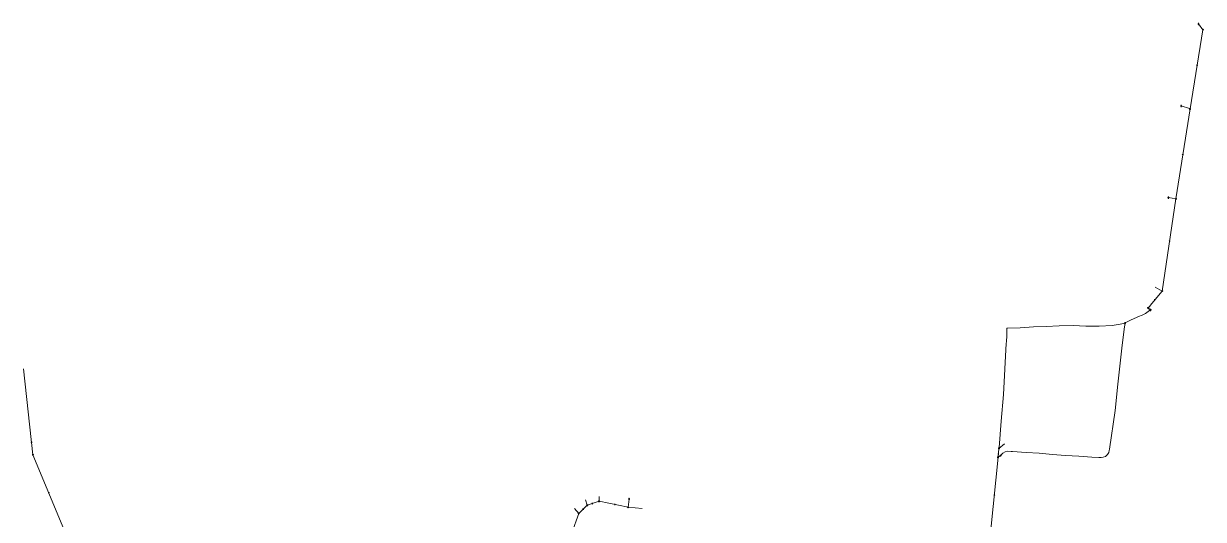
# Model space of a CAD drawing. Header units: metres. Extents: x 25504150 to 25508618, y 6694193 to 6702753.
# Drawn here: x 25506077 to 25507146, y 6702081 to 6702531 of the extents above; entities that cross this region are included whole.
import ezdxf

# ---------------------------------------------------------------- set-up
doc = ezdxf.new("R2010")
doc.units = ezdxf.units.M
for name, pattern in [('Paineviemariputket', [0]), ('Paineviemarivarusteet', [0]), ('Psewer_node', [0]), ('Sewer_node', [0]), ('Viemariputket', [0]), ('Viemarivarusteet', [0])]:
    doc.linetypes.add(name, pattern=pattern)
for name, color, linetype, lineweight in [('Paineviemariputket', 7, 'Paineviemariputket', 0), ('Paineviemarivarusteet', 7, 'Paineviemarivarusteet', 0), ('Psewer_node', 7, 'Psewer_node', 0), ('Sewer_node', 7, 'Sewer_node', 0), ('Viemariputket', 7, 'Viemariputket', 0), ('Viemarivarusteet', 7, 'Viemarivarusteet', 0)]:
    doc.layers.add(name, color=color, linetype=linetype, lineweight=lineweight)

msp = doc.modelspace()

# ---------------------------------------------------------------- linework, layer by layer
at = {"layer": 'Paineviemariputket', "color": 1, "linetype": 'Continuous', "lineweight": 15}
for points in [[(25507075, 6702258.8, 33.1), (25507075.1, 6702258.9, 33.1), (25507075.2, 6702259, 33.1), (25507079.9, 6702261.5, 33), (25507085.9, 6702264.2, 32.8), (25507087.1, 6702264.7, 32.7), (25507090.6, 6702266.1, 32.5), (25507093.4, 6702267.6, 32.6), (25507097.1, 6702270.3, -2.6)], [(25507075, 6702258.9, 33.2), (25507070.7, 6702257.8, 32.9), (25507063.3, 6702256.6, 32.9), (25507051.6, 6702256.1, 33.2), (25507039.4, 6702256, 34.5), (25507027.8, 6702256.7, 34.9), (25507015.4, 6702256.4, 34.1), (25507003.5, 6702255.8, 34.4), (25506992, 6702255.4, 34.6), (25506980, 6702254.5, 35), (25506968.5, 6702254.3, 35.4), (25506968.2, 6702254.2, 35.4), (25506967.9, 6702253.9, 35.4), (25506967.8, 6702253.6, 35.4), (25506967.7, 6702247.3, 37.7), (25506967.5, 6702242, 35.5), (25506967.3, 6702240.2, 35.5), (25506964.9, 6702194, 34.9), (25506962.8, 6702169.8, 34.8), (25506960.8, 6702146.1, 34.8), (25506960.6, 6702145.1, 32.8)]]:
    msp.add_polyline3d(points, dxfattribs=at)
at = {"layer": 'Paineviemariputket', "color": 251, "linetype": 'Continuous', "lineweight": 15, "true_color": 0x595959}
for points in [[(25507060.7, 6702143.4, 33.2), (25507061, 6702144.4, 33.2), (25507065.9, 6702179.5, 33.1), (25507068.5, 6702203.3, 33.1), (25507072.2, 6702236.2, 33.1), (25507073.9, 6702251, 33.1), (25507074.4, 6702255.5, 33.1), (25507075, 6702258.8, 33.1)], [(25506962.2, 6702138.6, 35.4), (25506964.3, 6702140.7, 0), (25506966.3, 6702142.2, 0), (25506968.3, 6702142.6, 0), (25506971.9, 6702142.5, 0), (25506973.1, 6702142.4, 0), (25506985.2, 6702141.5, 0), (25506997.1, 6702140.7, 0), (25507009.1, 6702139.7, 0), (25507021.1, 6702138.8, 0), (25507033, 6702138, 0), (25507045, 6702137.2, 0), (25507051.2, 6702136.9, 0), (25507053.2, 6702136.9, 0), (25507055.1, 6702137.1, 0), (25507057.4, 6702137.9, 0), (25507059.2, 6702139.5, 0), (25507060.2, 6702141.4, 0), (25507060.7, 6702143.4, 33.2)]]:
    msp.add_polyline3d(points, dxfattribs=at)
at = {"layer": 'Paineviemarivarusteet', "color": 32, "true_color": 0xb46600}
for p in [(25507097.9, 6702270.9), (25507097.9, 6702270.8), (25507075, 6702258.9, 33.1), (25507074.8, 6702257.9)]:
    msp.add_point(p, dxfattribs=at)
at = {"layer": 'Psewer_node', "color": 14, "linetype": 'Continuous', "true_color": 0xa60000}
for p, q in [((25507097.3, 6702270.6), (25507097.9, 6702271.6)), ((25507098.5, 6702270.5), (25507097.3, 6702270.6)), ((25507097.9, 6702271.6), (25507098.5, 6702270.5))]:
    msp.add_line(p, q, dxfattribs=at)
at = {"layer": 'Psewer_node', "color": 252, "linetype": 'Continuous', "lineweight": 30, "true_color": 0x848484}
for p, q in [((25507097.5, 6702270.5), (25507097.9, 6702271.2)), ((25507098.4, 6702270.5), (25507097.5, 6702270.5)), ((25507097.9, 6702271.2), (25507098.4, 6702270.5))]:
    msp.add_line(p, q, dxfattribs=at)
at = {"layer": 'Psewer_node', "color": 14, "linetype": 'Continuous', "true_color": 0xa60000, "flags": 128}
msp.add_lwpolyline([(25507098.6, 6702270.9), (25507098.6, 6702271), (25507098.5, 6702271.1), (25507098.5, 6702271.2), (25507098.4, 6702271.3), (25507098.4, 6702271.4), (25507098.3, 6702271.4), (25507098.2, 6702271.5), (25507098.1, 6702271.5), (25507098, 6702271.6), (25507097.9, 6702271.6), (25507097.8, 6702271.6), (25507097.7, 6702271.5), (25507097.6, 6702271.5), (25507097.5, 6702271.4), (25507097.4, 6702271.4), (25507097.4, 6702271.3), (25507097.3, 6702271.2), (25507097.3, 6702271.1), (25507097.2, 6702271), (25507097.2, 6702270.9), (25507097.2, 6702270.8), (25507097.3, 6702270.7), (25507097.3, 6702270.6), (25507097.4, 6702270.5), (25507097.4, 6702270.4), (25507097.5, 6702270.3), (25507097.6, 6702270.3), (25507097.7, 6702270.3), (25507097.8, 6702270.2), (25507097.9, 6702270.2), (25507098, 6702270.2), (25507098.1, 6702270.3), (25507098.2, 6702270.3), (25507098.3, 6702270.3), (25507098.4, 6702270.4), (25507098.4, 6702270.5), (25507098.5, 6702270.6), (25507098.5, 6702270.7), (25507098.6, 6702270.8)], close=True, dxfattribs=at)
at = {"layer": 'Psewer_node', "color": 252, "linetype": 'Continuous', "lineweight": 30, "true_color": 0x848484, "flags": 128}
msp.add_lwpolyline([(25507098.4, 6702270.8), (25507098.4, 6702270.8), (25507098.4, 6702270.9), (25507098.4, 6702271), (25507098.3, 6702271), (25507098.3, 6702271.1), (25507098.2, 6702271.2), (25507098.2, 6702271.2), (25507098.1, 6702271.2), (25507098, 6702271.2), (25507097.9, 6702271.2), (25507097.9, 6702271.2), (25507097.8, 6702271.2), (25507097.7, 6702271.2), (25507097.7, 6702271.2), (25507097.6, 6702271.1), (25507097.6, 6702271), (25507097.5, 6702271), (25507097.5, 6702270.9), (25507097.5, 6702270.8), (25507097.5, 6702270.8), (25507097.5, 6702270.7), (25507097.5, 6702270.6), (25507097.5, 6702270.5), (25507097.6, 6702270.5), (25507097.6, 6702270.4), (25507097.7, 6702270.4), (25507097.7, 6702270.3), (25507097.8, 6702270.3), (25507097.9, 6702270.3), (25507097.9, 6702270.3), (25507098, 6702270.3), (25507098.1, 6702270.3), (25507098.2, 6702270.3), (25507098.2, 6702270.4), (25507098.3, 6702270.4), (25507098.3, 6702270.5), (25507098.4, 6702270.5), (25507098.4, 6702270.6), (25507098.4, 6702270.7)], close=True, dxfattribs=at)
at = {"layer": 'Psewer_node', "color": 18, "linetype": 'Continuous', "true_color": 0x4c0000, "elevation": 33.1, "flags": 128}
msp.add_lwpolyline([(25507075.5, 6702258.9), (25507075.5, 6702259), (25507075.5, 6702259), (25507075.4, 6702259.1), (25507075.4, 6702259.2), (25507075.4, 6702259.2), (25507075.3, 6702259.3), (25507075.2, 6702259.3), (25507075.2, 6702259.3), (25507075.1, 6702259.3), (25507075, 6702259.3), (25507075, 6702259.3), (25507074.9, 6702259.3), (25507074.8, 6702259.3), (25507074.8, 6702259.3), (25507074.7, 6702259.2), (25507074.7, 6702259.2), (25507074.6, 6702259.1), (25507074.6, 6702259), (25507074.6, 6702259), (25507074.6, 6702258.9), (25507074.6, 6702258.8), (25507074.6, 6702258.7), (25507074.6, 6702258.7), (25507074.7, 6702258.6), (25507074.7, 6702258.6), (25507074.8, 6702258.5), (25507074.8, 6702258.5), (25507074.9, 6702258.4), (25507075, 6702258.4), (25507075, 6702258.4), (25507075.1, 6702258.4), (25507075.2, 6702258.4), (25507075.2, 6702258.5), (25507075.3, 6702258.5), (25507075.4, 6702258.6), (25507075.4, 6702258.6), (25507075.4, 6702258.7), (25507075.5, 6702258.7), (25507075.5, 6702258.8)], close=True, dxfattribs=at)
at = {"layer": 'Sewer_node', "color": 46, "linetype": 'Continuous', "true_color": 0x7f5f00, "flags": 128}
for points, elevation in [([(25507146, 6702525), (25507146, 6702525.1), (25507146, 6702525.2), (25507145.9, 6702525.2), (25507145.9, 6702525.3), (25507145.9, 6702525.4), (25507145.8, 6702525.4), (25507145.7, 6702525.4), (25507145.7, 6702525.5), (25507145.6, 6702525.5), (25507145.5, 6702525.5), (25507145.5, 6702525.5), (25507145.4, 6702525.5), (25507145.3, 6702525.4), (25507145.3, 6702525.4), (25507145.2, 6702525.4), (25507145.2, 6702525.3), (25507145.1, 6702525.2), (25507145.1, 6702525.2), (25507145.1, 6702525.1), (25507145.1, 6702525), (25507145.1, 6702525), (25507145.1, 6702524.9), (25507145.1, 6702524.8), (25507145.2, 6702524.8), (25507145.2, 6702524.7), (25507145.3, 6702524.7), (25507145.3, 6702524.6), (25507145.4, 6702524.6), (25507145.5, 6702524.6), (25507145.5, 6702524.6), (25507145.6, 6702524.6), (25507145.7, 6702524.6), (25507145.7, 6702524.6), (25507145.8, 6702524.7), (25507145.9, 6702524.7), (25507145.9, 6702524.8), (25507145.9, 6702524.8), (25507146, 6702524.9), (25507146, 6702525)], 34.8), ([(25507134.3, 6702453.1), (25507134.3, 6702453.2), (25507134.3, 6702453.2), (25507134.3, 6702453.3), (25507134.3, 6702453.4), (25507134.2, 6702453.4), (25507134.1, 6702453.5), (25507134.1, 6702453.5), (25507134, 6702453.5), (25507133.9, 6702453.6), (25507133.9, 6702453.6), (25507133.8, 6702453.6), (25507133.7, 6702453.5), (25507133.7, 6702453.5), (25507133.6, 6702453.5), (25507133.5, 6702453.4), (25507133.5, 6702453.4), (25507133.5, 6702453.3), (25507133.4, 6702453.2), (25507133.4, 6702453.2), (25507133.4, 6702453.1), (25507133.4, 6702453), (25507133.4, 6702453), (25507133.5, 6702452.9), (25507133.5, 6702452.8), (25507133.5, 6702452.8), (25507133.6, 6702452.7), (25507133.7, 6702452.7), (25507133.7, 6702452.7), (25507133.8, 6702452.6), (25507133.9, 6702452.6), (25507133.9, 6702452.6), (25507134, 6702452.7), (25507134.1, 6702452.7), (25507134.1, 6702452.7), (25507134.2, 6702452.8), (25507134.3, 6702452.8), (25507134.3, 6702452.9), (25507134.3, 6702453), (25507134.3, 6702453)], 34.7), ([(25507121.6, 6702371.5), (25507121.5, 6702371.6), (25507121.5, 6702371.7), (25507121.5, 6702371.8), (25507121.5, 6702371.8), (25507121.4, 6702371.9), (25507121.4, 6702371.9), (25507121.3, 6702372), (25507121.2, 6702372), (25507121.2, 6702372), (25507121.1, 6702372), (25507121, 6702372), (25507120.9, 6702372), (25507120.9, 6702372), (25507120.8, 6702371.9), (25507120.8, 6702371.9), (25507120.7, 6702371.8), (25507120.7, 6702371.8), (25507120.7, 6702371.7), (25507120.6, 6702371.6), (25507120.6, 6702371.5), (25507120.6, 6702371.5), (25507120.7, 6702371.4), (25507120.7, 6702371.3), (25507120.7, 6702371.3), (25507120.8, 6702371.2), (25507120.8, 6702371.2), (25507120.9, 6702371.1), (25507120.9, 6702371.1), (25507121, 6702371.1), (25507121.1, 6702371.1), (25507121.2, 6702371.1), (25507121.2, 6702371.1), (25507121.3, 6702371.1), (25507121.4, 6702371.2), (25507121.4, 6702371.2), (25507121.5, 6702371.3), (25507121.5, 6702371.3), (25507121.5, 6702371.4), (25507121.5, 6702371.5)], 34.7), ([(25507109.1, 6702287.9), (25507109.1, 6702288), (25507109.1, 6702288.1), (25507109.1, 6702288.1), (25507109, 6702288.2), (25507109, 6702288.3), (25507108.9, 6702288.3), (25507108.9, 6702288.3), (25507108.8, 6702288.4), (25507108.7, 6702288.4), (25507108.6, 6702288.4), (25507108.6, 6702288.4), (25507108.5, 6702288.4), (25507108.4, 6702288.3), (25507108.4, 6702288.3), (25507108.3, 6702288.3), (25507108.3, 6702288.2), (25507108.2, 6702288.1), (25507108.2, 6702288.1), (25507108.2, 6702288), (25507108.2, 6702287.9), (25507108.2, 6702287.9), (25507108.2, 6702287.8), (25507108.2, 6702287.7), (25507108.3, 6702287.7), (25507108.3, 6702287.6), (25507108.4, 6702287.6), (25507108.4, 6702287.5), (25507108.5, 6702287.5), (25507108.6, 6702287.5), (25507108.6, 6702287.5), (25507108.7, 6702287.5), (25507108.8, 6702287.5), (25507108.9, 6702287.5), (25507108.9, 6702287.6), (25507109, 6702287.6), (25507109, 6702287.7), (25507109.1, 6702287.7), (25507109.1, 6702287.8), (25507109.1, 6702287.9)], 34.6), ([(25507096.3, 6702272.6), (25507096.3, 6702272.7), (25507096.2, 6702272.7), (25507096.2, 6702272.8), (25507096.2, 6702272.9), (25507096.1, 6702272.9), (25507096.1, 6702273), (25507096, 6702273), (25507096, 6702273), (25507095.9, 6702273.1), (25507095.8, 6702273.1), (25507095.7, 6702273.1), (25507095.7, 6702273), (25507095.6, 6702273), (25507095.5, 6702273), (25507095.5, 6702272.9), (25507095.4, 6702272.9), (25507095.4, 6702272.8), (25507095.4, 6702272.7), (25507095.4, 6702272.7), (25507095.4, 6702272.6), (25507095.4, 6702272.5), (25507095.4, 6702272.5), (25507095.4, 6702272.4), (25507095.4, 6702272.3), (25507095.5, 6702272.3), (25507095.5, 6702272.2), (25507095.6, 6702272.2), (25507095.7, 6702272.2), (25507095.7, 6702272.1), (25507095.8, 6702272.1), (25507095.9, 6702272.1), (25507096, 6702272.2), (25507096, 6702272.2), (25507096.1, 6702272.2), (25507096.1, 6702272.3), (25507096.2, 6702272.3), (25507096.2, 6702272.4), (25507096.2, 6702272.5), (25507096.3, 6702272.5)], 35.2), ([(25506961.1, 6702145.1), (25506961.1, 6702145.2), (25506961.1, 6702145.3), (25506961, 6702145.3), (25506961, 6702145.4), (25506961, 6702145.5), (25506960.9, 6702145.5), (25506960.8, 6702145.5), (25506960.8, 6702145.6), (25506960.7, 6702145.6), (25506960.6, 6702145.6), (25506960.6, 6702145.6), (25506960.5, 6702145.6), (25506960.4, 6702145.5), (25506960.4, 6702145.5), (25506960.3, 6702145.5), (25506960.3, 6702145.4), (25506960.2, 6702145.3), (25506960.2, 6702145.3), (25506960.2, 6702145.2), (25506960.2, 6702145.1), (25506960.2, 6702145.1), (25506960.2, 6702145), (25506960.2, 6702144.9), (25506960.3, 6702144.9), (25506960.3, 6702144.8), (25506960.4, 6702144.8), (25506960.4, 6702144.7), (25506960.5, 6702144.7), (25506960.6, 6702144.7), (25506960.6, 6702144.7), (25506960.7, 6702144.7), (25506960.8, 6702144.7), (25506960.8, 6702144.7), (25506960.9, 6702144.8), (25506961, 6702144.8), (25506961, 6702144.9), (25506961, 6702144.9), (25506961.1, 6702145), (25506961.1, 6702145.1)], 36.4), ([(25506960.3, 6702137.1), (25506960.3, 6702137.2), (25506960.3, 6702137.2), (25506960.3, 6702137.3), (25506960.2, 6702137.4), (25506960.2, 6702137.4), (25506960.1, 6702137.5), (25506960.1, 6702137.5), (25506960, 6702137.5), (25506959.9, 6702137.5), (25506959.9, 6702137.6), (25506959.8, 6702137.5), (25506959.7, 6702137.5), (25506959.6, 6702137.5), (25506959.6, 6702137.5), (25506959.5, 6702137.4), (25506959.5, 6702137.4), (25506959.4, 6702137.3), (25506959.4, 6702137.2), (25506959.4, 6702137.2), (25506959.4, 6702137.1), (25506959.4, 6702137), (25506959.4, 6702136.9), (25506959.4, 6702136.9), (25506959.5, 6702136.8), (25506959.5, 6702136.8), (25506959.6, 6702136.7), (25506959.6, 6702136.7), (25506959.7, 6702136.7), (25506959.8, 6702136.6), (25506959.9, 6702136.6), (25506959.9, 6702136.6), (25506960, 6702136.7), (25506960.1, 6702136.7), (25506960.1, 6702136.7), (25506960.2, 6702136.8), (25506960.2, 6702136.8), (25506960.3, 6702136.9), (25506960.3, 6702136.9), (25506960.3, 6702137)], 36.4), ([(25506588, 6702093.6), (25506588, 6702093.7), (25506588, 6702093.8), (25506587.9, 6702093.8), (25506587.9, 6702093.9), (25506587.9, 6702093.9), (25506587.8, 6702094), (25506587.7, 6702094), (25506587.7, 6702094), (25506587.6, 6702094.1), (25506587.5, 6702094.1), (25506587.5, 6702094.1), (25506587.4, 6702094), (25506587.3, 6702094), (25506587.3, 6702094), (25506587.2, 6702093.9), (25506587.2, 6702093.9), (25506587.1, 6702093.8), (25506587.1, 6702093.8), (25506587.1, 6702093.7), (25506587.1, 6702093.6), (25506587.1, 6702093.5), (25506587.1, 6702093.5), (25506587.1, 6702093.4), (25506587.2, 6702093.3), (25506587.2, 6702093.3), (25506587.3, 6702093.2), (25506587.3, 6702093.2), (25506587.4, 6702093.2), (25506587.5, 6702093.2), (25506587.5, 6702093.1), (25506587.6, 6702093.2), (25506587.7, 6702093.2), (25506587.7, 6702093.2), (25506587.8, 6702093.2), (25506587.9, 6702093.3), (25506587.9, 6702093.3), (25506587.9, 6702093.4), (25506588, 6702093.5), (25506588, 6702093.5)], 46.4), ([(25506598.6, 6702097.2), (25506598.6, 6702097.3), (25506598.6, 6702097.3), (25506598.6, 6702097.4), (25506598.5, 6702097.5), (25506598.5, 6702097.5), (25506598.4, 6702097.6), (25506598.4, 6702097.6), (25506598.3, 6702097.6), (25506598.2, 6702097.6), (25506598.2, 6702097.6), (25506598.1, 6702097.6), (25506598, 6702097.6), (25506598, 6702097.6), (25506597.9, 6702097.6), (25506597.8, 6702097.5), (25506597.8, 6702097.5), (25506597.8, 6702097.4), (25506597.7, 6702097.3), (25506597.7, 6702097.3), (25506597.7, 6702097.2), (25506597.7, 6702097.1), (25506597.7, 6702097), (25506597.8, 6702097), (25506597.8, 6702096.9), (25506597.8, 6702096.9), (25506597.9, 6702096.8), (25506598, 6702096.8), (25506598, 6702096.7), (25506598.1, 6702096.7), (25506598.2, 6702096.7), (25506598.2, 6702096.7), (25506598.3, 6702096.7), (25506598.4, 6702096.8), (25506598.4, 6702096.8), (25506598.5, 6702096.9), (25506598.5, 6702096.9), (25506598.6, 6702097), (25506598.6, 6702097), (25506598.6, 6702097.1)], 46.5), ([(25506625.1, 6702091.9), (25506625.1, 6702092), (25506625, 6702092), (25506625, 6702092.1), (25506625, 6702092.2), (25506624.9, 6702092.2), (25506624.9, 6702092.3), (25506624.8, 6702092.3), (25506624.7, 6702092.3), (25506624.7, 6702092.3), (25506624.6, 6702092.3), (25506624.5, 6702092.3), (25506624.5, 6702092.3), (25506624.4, 6702092.3), (25506624.3, 6702092.3), (25506624.3, 6702092.2), (25506624.2, 6702092.2), (25506624.2, 6702092.1), (25506624.2, 6702092), (25506624.1, 6702092), (25506624.1, 6702091.9), (25506624.1, 6702091.8), (25506624.2, 6702091.7), (25506624.2, 6702091.7), (25506624.2, 6702091.6), (25506624.3, 6702091.6), (25506624.3, 6702091.5), (25506624.4, 6702091.5), (25506624.5, 6702091.4), (25506624.5, 6702091.4), (25506624.6, 6702091.4), (25506624.7, 6702091.4), (25506624.7, 6702091.4), (25506624.8, 6702091.5), (25506624.9, 6702091.5), (25506624.9, 6702091.6), (25506625, 6702091.6), (25506625, 6702091.7), (25506625, 6702091.7), (25506625.1, 6702091.8)], 46.6), ([(25506580.2, 6702086.2), (25506580.2, 6702086.3), (25506580.2, 6702086.4), (25506580.2, 6702086.4), (25506580.1, 6702086.5), (25506580.1, 6702086.5), (25506580, 6702086.6), (25506580, 6702086.6), (25506579.9, 6702086.7), (25506579.8, 6702086.7), (25506579.8, 6702086.7), (25506579.7, 6702086.7), (25506579.6, 6702086.7), (25506579.6, 6702086.6), (25506579.5, 6702086.6), (25506579.4, 6702086.5), (25506579.4, 6702086.5), (25506579.4, 6702086.4), (25506579.3, 6702086.4), (25506579.3, 6702086.3), (25506579.3, 6702086.2), (25506579.3, 6702086.1), (25506579.3, 6702086.1), (25506579.4, 6702086), (25506579.4, 6702085.9), (25506579.4, 6702085.9), (25506579.5, 6702085.8), (25506579.6, 6702085.8), (25506579.6, 6702085.8), (25506579.7, 6702085.8), (25506579.8, 6702085.8), (25506579.8, 6702085.8), (25506579.9, 6702085.8), (25506580, 6702085.8), (25506580, 6702085.8), (25506580.1, 6702085.9), (25506580.1, 6702085.9), (25506580.2, 6702086), (25506580.2, 6702086.1), (25506580.2, 6702086.1)], 46.3)]:
    msp.add_lwpolyline(points, close=True, dxfattribs=dict(at, elevation=elevation))
for points in [[(25507139.8, 6702493.1), (25507140.3, 6702492.5), (25507140.9, 6702492.9)], [(25507126.9, 6702412), (25507127.3, 6702411.4), (25507127.9, 6702411.9)], [(25507114.9, 6702333.5), (25507115.3, 6702332.9), (25507115.9, 6702333.3)], [(25507101.6, 6702280.4), (25507101.7, 6702279.6), (25507102.4, 6702279.7)], [(25507095.9, 6702271.8), (25507096.6, 6702271.9), (25507096.6, 6702272.6)], [(25506083.2, 6702150.9), (25506083.8, 6702150.5), (25506084.3, 6702151)], [(25506959.6, 6702140.1), (25506960.1, 6702139.6), (25506960.7, 6702140)], [(25506098.8, 6702105), (25506099.5, 6702104.7), (25506099.7, 6702105.4)], [(25506956, 6702103), (25506956.4, 6702102.4), (25506957, 6702102.9)], [(25506583.6, 6702090.6), (25506583.6, 6702089.8), (25506584.3, 6702089.8)], [(25506592.2, 6702095.7), (25506591.8, 6702095), (25506592.5, 6702094.7)], [(25506612.9, 6702094.8), (25506612.2, 6702094.4), (25506612.6, 6702093.7)]]:
    msp.add_lwpolyline(points, dxfattribs=at)
msp.add_lwpolyline([(25506085.5, 6702139.4), (25506085.5, 6702139.5), (25506085.4, 6702139.6), (25506085.4, 6702139.6), (25506085.4, 6702139.7), (25506085.3, 6702139.8), (25506085.3, 6702139.8), (25506085.2, 6702139.8), (25506085.1, 6702139.9), (25506085.1, 6702139.9), (25506085, 6702139.9), (25506084.9, 6702139.9), (25506084.8, 6702139.9), (25506084.8, 6702139.8), (25506084.7, 6702139.8), (25506084.7, 6702139.8), (25506084.6, 6702139.7), (25506084.6, 6702139.6), (25506084.5, 6702139.6), (25506084.5, 6702139.5), (25506084.5, 6702139.4), (25506084.5, 6702139.4), (25506084.5, 6702139.3), (25506084.6, 6702139.2), (25506084.6, 6702139.2), (25506084.7, 6702139.1), (25506084.7, 6702139), (25506084.8, 6702139), (25506084.8, 6702139), (25506084.9, 6702139), (25506085, 6702139), (25506085.1, 6702139), (25506085.1, 6702139), (25506085.2, 6702139), (25506085.3, 6702139), (25506085.3, 6702139.1), (25506085.4, 6702139.2), (25506085.4, 6702139.2), (25506085.4, 6702139.3), (25506085.5, 6702139.4)], close=True, dxfattribs=at)
at = {"layer": 'Sewer_node', "color": 252, "linetype": 'Continuous', "lineweight": 9, "true_color": 0x848484, "elevation": 36.3, "flags": 128}
msp.add_lwpolyline([(25506962.6, 6702138.6), (25506962.6, 6702138.7), (25506962.6, 6702138.8), (25506962.6, 6702138.8), (25506962.6, 6702138.9), (25506962.5, 6702138.9), (25506962.5, 6702139), (25506962.4, 6702139), (25506962.3, 6702139.1), (25506962.3, 6702139.1), (25506962.2, 6702139.1), (25506962.1, 6702139.1), (25506962, 6702139.1), (25506962, 6702139), (25506961.9, 6702139), (25506961.9, 6702138.9), (25506961.8, 6702138.9), (25506961.8, 6702138.8), (25506961.7, 6702138.8), (25506961.7, 6702138.7), (25506961.7, 6702138.6), (25506961.7, 6702138.5), (25506961.7, 6702138.5), (25506961.8, 6702138.4), (25506961.8, 6702138.3), (25506961.9, 6702138.3), (25506961.9, 6702138.2), (25506962, 6702138.2), (25506962, 6702138.2), (25506962.1, 6702138.2), (25506962.2, 6702138.2), (25506962.3, 6702138.2), (25506962.3, 6702138.2), (25506962.4, 6702138.2), (25506962.5, 6702138.2), (25506962.5, 6702138.3), (25506962.6, 6702138.3), (25506962.6, 6702138.4), (25506962.6, 6702138.5), (25506962.6, 6702138.5)], close=True, dxfattribs=at)
at = {"layer": 'Viemariputket', "color": 1, "linetype": 'Continuous', "lineweight": 15}
for p, q in [((25507145.5, 6702525, 33.1), (25507141.6, 6702530.2, 33.1)), ((25507145.5, 6702525, 33), (25507133.9, 6702453.1, 32.6)), ((25507121.1, 6702371.5, 32.2), (25507133.9, 6702453.1, 32.6)), ((25507108.6, 6702287.9, 31.8), (25507121.1, 6702371.5, 32.2)), ((25507114.3, 6702372.7, 32.4), (25507121.1, 6702371.5, 32.3)), ((25507102.4, 6702291.5, 31.9), (25507108.6, 6702287.9, 31.9)), ((25507095.8, 6702272.6, 31.7), (25507097.2, 6702271.5, -3.7)), ((25506085, 6702139.4, 38.1), (25506076.6, 6702217.3, 38.3)), ((25506959.9, 6702137.1), (25506960.6, 6702145.1)), ((25506960.6, 6702145.1), (25506965.8, 6702149.2)), ((25506123.9, 6702046, 37.9), (25506085, 6702139.4, 38.1)), ((25506953.4, 6702071.7), (25506959.9, 6702137.1)), ((25506587.5, 6702093.6, 46.4), (25506585.9, 6702098.6, 46.5)), ((25506598.2, 6702097.2, 46.5), (25506598.4, 6702101.4, 46.6)), ((25506624.6, 6702091.9, 46.7), (25506625.5, 6702099.2)), ((25506579.8, 6702086.2, 46.4), (25506575.8, 6702090.5, 46.5)), ((25506587.5, 6702093.6, 46.4), (25506579.8, 6702086.2, 46.3)), ((25506598.2, 6702097.2, 46.5), (25506587.5, 6702093.6, 46.4)), ((25506624.6, 6702091.9, 46.6), (25506598.2, 6702097.2, 46.5)), ((25506624.6, 6702091.9, 46.6), (25506637.3, 6702090.6, 46.8)), ((25506579.8, 6702086.2, 46.3), (25506573.5, 6702068.5, 46.3))]:
    msp.add_line(p, q, dxfattribs=at)
at = {"layer": 'Viemariputket', "color": 251, "linetype": 'Continuous', "lineweight": 15, "true_color": 0x595959}
msp.add_line((25506959.9, 6702137.1, 34.6), (25506962.2, 6702138.6, 34.7), dxfattribs=at)
at = {"layer": 'Viemariputket', "color": 1, "linetype": 'Continuous', "lineweight": 15}
for points in [[(25507133.9, 6702453.1, 32.6), (25507133.4, 6702453.5, 32.6), (25507125.8, 6702455.8, 32.8)], [(25507095.8, 6702272.6, 31.7), (25507097.6, 6702274.6, 31.8), (25507097.6, 6702274.7, 31.8), (25507108.6, 6702287.9, 31.8)]]:
    msp.add_polyline3d(points, dxfattribs=at)
at = {"layer": 'Viemarivarusteet', "color": 2, "linetype": 'Continuous', "lineweight": 25, "flags": 128}
for points, elevation in [([(25507141.9, 6702530.2), (25507141.9, 6702530.2), (25507141.9, 6702530.3), (25507141.9, 6702530.4), (25507141.9, 6702530.4), (25507141.8, 6702530.4), (25507141.8, 6702530.5), (25507141.7, 6702530.5), (25507141.7, 6702530.5), (25507141.6, 6702530.5), (25507141.6, 6702530.5), (25507141.5, 6702530.5), (25507141.4, 6702530.5), (25507141.4, 6702530.5), (25507141.3, 6702530.5), (25507141.3, 6702530.4), (25507141.3, 6702530.4), (25507141.2, 6702530.4), (25507141.2, 6702530.3), (25507141.2, 6702530.2), (25507141.2, 6702530.2), (25507141.2, 6702530.1), (25507141.2, 6702530.1), (25507141.2, 6702530), (25507141.3, 6702530), (25507141.3, 6702529.9), (25507141.3, 6702529.9), (25507141.4, 6702529.9), (25507141.4, 6702529.8), (25507141.5, 6702529.8), (25507141.6, 6702529.8), (25507141.6, 6702529.8), (25507141.7, 6702529.8), (25507141.7, 6702529.9), (25507141.8, 6702529.9), (25507141.8, 6702529.9), (25507141.9, 6702530), (25507141.9, 6702530), (25507141.9, 6702530.1), (25507141.9, 6702530.1)], 34.8), ([(25507126.2, 6702455.8), (25507126.2, 6702455.8), (25507126.1, 6702455.9), (25507126.1, 6702455.9), (25507126.1, 6702456), (25507126, 6702456), (25507126, 6702456.1), (25507125.9, 6702456.1), (25507125.9, 6702456.1), (25507125.8, 6702456.1), (25507125.8, 6702456.1), (25507125.7, 6702456.1), (25507125.6, 6702456.1), (25507125.6, 6702456.1), (25507125.5, 6702456.1), (25507125.5, 6702456), (25507125.4, 6702456), (25507125.4, 6702455.9), (25507125.4, 6702455.9), (25507125.4, 6702455.8), (25507125.4, 6702455.8), (25507125.4, 6702455.7), (25507125.4, 6702455.6), (25507125.4, 6702455.6), (25507125.4, 6702455.5), (25507125.5, 6702455.5), (25507125.5, 6702455.4), (25507125.6, 6702455.4), (25507125.6, 6702455.4), (25507125.7, 6702455.4), (25507125.8, 6702455.4), (25507125.8, 6702455.4), (25507125.9, 6702455.4), (25507125.9, 6702455.4), (25507126, 6702455.4), (25507126, 6702455.5), (25507126.1, 6702455.5), (25507126.1, 6702455.6), (25507126.1, 6702455.6), (25507126.2, 6702455.7)], 34.8), ([(25507114.7, 6702372.6), (25507114.7, 6702372.7), (25507114.7, 6702372.8), (25507114.7, 6702372.8), (25507114.7, 6702372.9), (25507114.7, 6702372.9), (25507114.6, 6702373), (25507114.6, 6702373), (25507114.5, 6702373.1), (25507114.5, 6702373.1), (25507114.4, 6702373.1), (25507114.3, 6702373.1), (25507114.3, 6702373.1), (25507114.2, 6702373.1), (25507114.1, 6702373.1), (25507114.1, 6702373), (25507114, 6702373), (25507114, 6702372.9), (25507113.9, 6702372.9), (25507113.9, 6702372.8), (25507113.9, 6702372.8), (25507113.9, 6702372.7), (25507113.9, 6702372.6), (25507113.9, 6702372.6), (25507113.9, 6702372.5), (25507114, 6702372.4), (25507114, 6702372.4), (25507114.1, 6702372.3), (25507114.1, 6702372.3), (25507114.2, 6702372.3), (25507114.2, 6702372.3), (25507114.3, 6702372.3), (25507114.4, 6702372.3), (25507114.4, 6702372.3), (25507114.5, 6702372.3), (25507114.6, 6702372.3), (25507114.6, 6702372.4), (25507114.7, 6702372.4), (25507114.7, 6702372.5), (25507114.7, 6702372.6)], 34.8), ([(25506625.9, 6702099.2), (25506625.9, 6702099.2), (25506625.9, 6702099.3), (25506625.9, 6702099.3), (25506625.8, 6702099.4), (25506625.8, 6702099.5), (25506625.7, 6702099.5), (25506625.7, 6702099.5), (25506625.6, 6702099.6), (25506625.5, 6702099.6), (25506625.5, 6702099.6), (25506625.4, 6702099.6), (25506625.3, 6702099.6), (25506625.3, 6702099.5), (25506625.2, 6702099.5), (25506625.2, 6702099.5), (25506625.1, 6702099.4), (25506625.1, 6702099.3), (25506625.1, 6702099.3), (25506625, 6702099.2), (25506625, 6702099.2), (25506625, 6702099.1), (25506625.1, 6702099), (25506625.1, 6702099), (25506625.1, 6702098.9), (25506625.2, 6702098.8), (25506625.2, 6702098.8), (25506625.3, 6702098.8), (25506625.3, 6702098.7), (25506625.4, 6702098.7), (25506625.5, 6702098.7), (25506625.5, 6702098.7), (25506625.6, 6702098.7), (25506625.7, 6702098.8), (25506625.7, 6702098.8), (25506625.8, 6702098.8), (25506625.8, 6702098.9), (25506625.9, 6702099), (25506625.9, 6702099), (25506625.9, 6702099.1)], 46.8)]:
    msp.add_lwpolyline(points, close=True, dxfattribs=dict(at, elevation=elevation))
at = {"layer": 'Viemarivarusteet', "color": 28, "true_color": 0x0a0a0a}
for p in [(25507141.6, 6702530.2, 34.8), (25507125.8, 6702455.8, 34.8), (25507114.3, 6702372.7, 34.8)]:
    msp.add_point(p, dxfattribs=at)
at = {"layer": 'Viemarivarusteet', "color": 1}
for p in [(25507145.5, 6702525, 34.8), (25507133.9, 6702453.1, 34.7), (25507121.1, 6702371.5, 34.7), (25507108.6, 6702287.9, 34.6), (25507095.8, 6702272.6, 35.2), (25506960.6, 6702145.1, 36.4), (25506085, 6702139.4), (25506959.9, 6702137.1, 36.4), (25506625.5, 6702099.2, 46.8), (25506587.5, 6702093.6, 46.4), (25506598.2, 6702097.2, 46.5), (25506624.6, 6702091.9, 46.6), (25506579.8, 6702086.2, 46.3)]:
    msp.add_point(p, dxfattribs=at)
at = {"layer": 'Viemarivarusteet', "color": 30, "true_color": 0xff7f00}
msp.add_point((25506962.2, 6702138.6, 36.3), dxfattribs=at)

doc.saveas('drawing.dxf')
